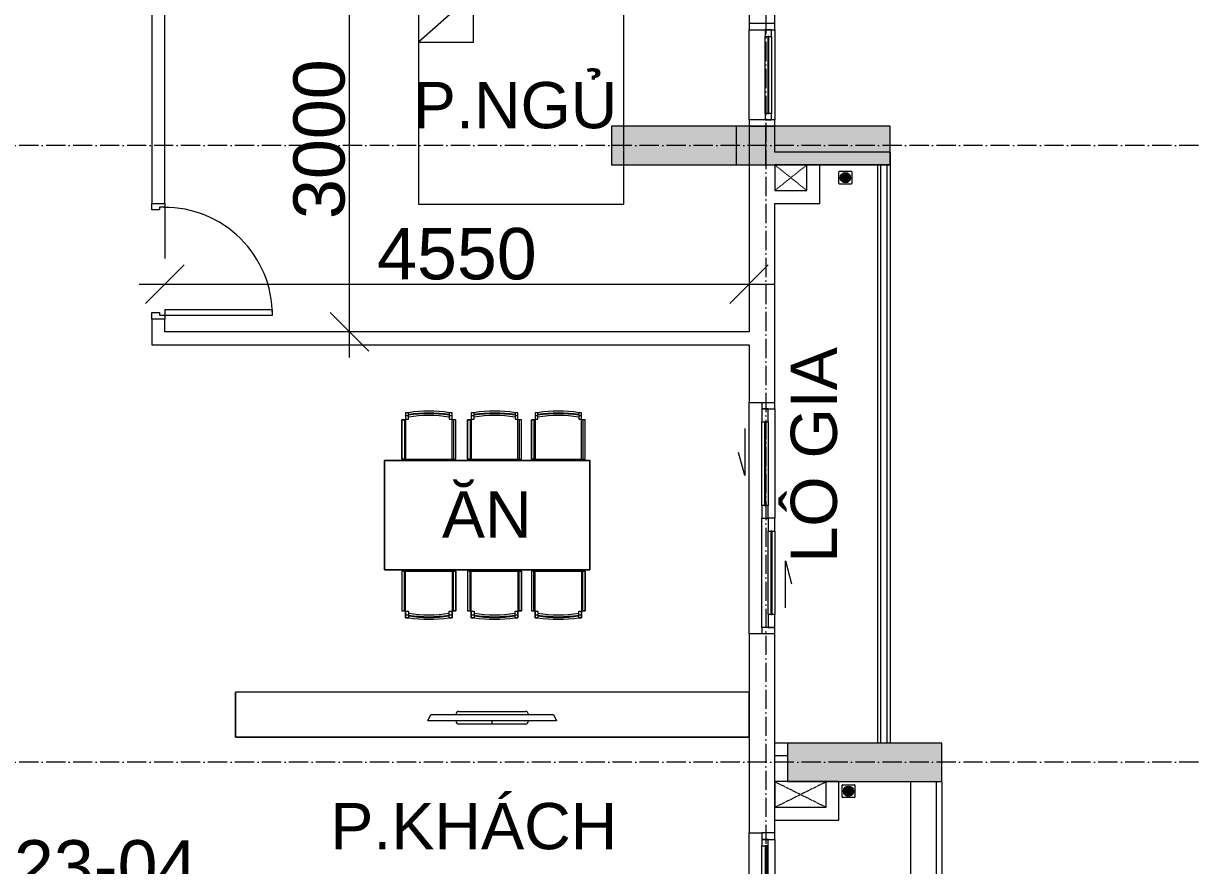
# Model space of a CAD drawing. Header units: millimetres. Extents: x -20144 to 122974, y -38328 to 48263.
# Drawn here: x 110721 to 119871, y 32147 to 38700 of the extents above; entities that cross this region are included whole.
import ezdxf

# ---------------------------------------------------------------- set-up
doc = ezdxf.new("R2010")
doc.units = ezdxf.units.MM
doc.linetypes.add('Dash', pattern=[6.35, 3.175, -3.175])
doc.linetypes.add('Grid Line', pattern=[4.2, 3, -0.6, 0, -0.6])
for name, color, linetype, lineweight in [('A-DETL-GENF', 31, 'Continuous', 5), ('A-DETL-GENF-HDLN', 161, 'Dash', 5), ('CHU', 181, 'Continuous', 5), ('CUA', 31, 'Continuous', 9), ('DIM', 1, 'Continuous', 5), ('NET THAY 1', 41, 'Continuous', 5), ('NET-CAT', 3, 'Continuous', 15), ('NET-THAY', 2, 'Continuous', 9), ('THIET BI', 44, 'Continuous', 5), ('THIET-BI', 44, 'Continuous', 5), ('TRUC', 225, 'Continuous', 5), ('X-COT T20$0$LC.HA', 8, 'Continuous', 9), ('X-COT T23$0$LC.HA', 8, 'Continuous', 9)]:
    doc.layers.add(name, color=color, linetype=linetype, lineweight=lineweight)
doc.styles.add('Arial_3', font='arial_0.ttf', dxfattribs={"height": 400})
doc.styles.add('Arial_4', font='arial_0.ttf', dxfattribs={"height": 360})
doc.styles.add('Arial_5', font='arial_0.ttf', dxfattribs={"height": 400})
doc.dimstyles.new('Diagonal_-_2mm_Arial', dxfattribs={"dimscale": 304.8, "dimtxt": 408.10376, "dimasz": 0.984252, "dimexe": 0.656168, "dimexo": 4.593176, "dimgap": 0.098425, "dimtad": 1, "dimdec": 0, "dimzin": 0, "dimdsep": 46, "dimtxsty": 'Arial_3', "dimblk1": 'OBLIQUE', "dimblk2": 'OBLIQUE', "dimsah": 1, "dimcen": 0.09, "dimdle": 0.656168, "dimazin": 0, "dimtfac": 1, "dimtdec": 4, "dimtix": 1, "dimtmove": 0, "dimatfit": 3, "dimfxl": 0, "dimtvp": 1, "dimtolj": 1, "dimtzin": 0, "dimlwd": 9, "dimlwe": 9, "dimarcsym": 0})

# ---------------------------------------------------------------- blocks, each defined once
blk = doc.blocks.new('Railing - Railing-1431093-MẶT BẰNG TẦNG 23')
at = {"layer": 'NET THAY 1'}
for p, q in [((40760.6, 32799.9), (40960.6, 32799.9)), ((40760.6, 29999.9), (40760.6, 32799.9)), ((40960.6, 29999.9), (40960.6, 32799.9))]:
    blk.add_line(p, q, dxfattribs=at)
blk = doc.blocks.new('X-PHONG NGU 2 - X-PHONG NGU 2200-1759960-MẶT BẰNG TẦNG 23')
at = {"layer": 'CUA'}
for p, q in [((-1050, 0), (-1100, 0)), ((-1100, 0), (-1100, -100)), ((-500, 0), (-1050, 0)), ((-1050, 0), (-1050, -75)), ((-1050, -100), (-1050, 0)), ((-500, -75), (-500, 0)), ((-450, 0), (-500, 0)), ((-500, 0), (-500, -100)), ((300, 0), (-450, 0)), ((-450, 0), (-450, -50)), ((-450, -100), (-450, 0)), ((300, -50), (300, 0)), ((350, 0), (300, 0)), ((300, 0), (300, -50)), ((350, -50), (350, 0)), ((350, 0), (1000, 0)), ((1050, 0), (1000, 0)), ((1000, 0), (1000, -50)), ((1100, 0), (1050, 0)), ((1050, 0), (1050, -100)), ((1050, -50), (1050, 0)), ((1100, -100), (1100, 0)), ((-500, -75), (-1050, -75)), ((-1050, -75), (-1050, -85)), ((-1050, -75), (-500, -75)), ((-1050, -85), (-500, -85)), ((-500, -85), (-500, -75)), ((-450, -50), (300, -50)), ((-400, -50), (-450, -50)), ((-450, -50), (-450, -100)), ((-400, -100), (-400, -50)), ((250, -75), (-400, -75)), ((-400, -75), (-400, -85)), ((-400, -85), (250, -85)), ((250, -85), (-400, -85)), ((-400, -85), (-400, -100)), ((300, -50), (250, -50)), ((250, -50), (250, -100)), ((250, -85), (250, -75)), ((250, -100), (250, -85)), ((300, -50), (350, -50)), ((300, -100), (300, -50)), ((1000, -25), (350, -25)), ((350, -25), (350, -35)), ((350, -35), (1000, -35)), ((1000, -35), (350, -35)), ((350, -35), (350, -50)), ((350, -50), (1000, -50)), ((1000, -35), (1000, -25)), ((1000, -50), (1000, -35)), ((1000, -50), (1050, -50)), ((-1100, -100), (-1050, -100)), ((-500, -100), (-1050, -100)), ((-500, -100), (-450, -100)), ((-450, -100), (-400, -100)), ((-400, -100), (250, -100)), ((250, -100), (300, -100)), ((1050, -100), (300, -100)), ((1050, -100), (1100, -100))]:
    blk.add_line(p, q, dxfattribs=at)
blk = doc.blocks.new('CUA LO GIA _LUA_ - CUA LO GIA 1800-1425039-MẶT BẰNG TẦNG 23')
at = {"layer": 'CUA'}
for p, q in [((332.4, 183.9), (511.1, 231.8)), ((697.4, 183.9), (332.4, 183.9)), ((-850, 100), (-900, 100)), ((-850, 0), (-850, 100)), ((-850, 100), (0, 100)), ((100, 100), (0, 100)), ((0, 100), (0, 50)), ((100, 50), (100, 100)), ((100, 100), (750, 100)), ((850, 100), (750, 100)), ((750, 100), (750, 50)), ((850, 50), (850, 100)), ((900, 100), (850, 100)), ((850, 100), (850, 0)), ((-750, 50), (-850, 50)), ((-850, 50), (-850, 0)), ((-850, 0), (-750, 0)), ((-750, 0), (-750, 50)), ((-750, 50), (-100, 50)), ((-100, 30), (-750, 30)), ((-750, 30), (-750, 20)), ((-750, 20), (-100, 20)), ((-100, 0), (-750, 0)), ((0, 50), (-100, 50)), ((-100, 50), (-100, 0)), ((-100, 20), (-100, 30)), ((-100, 0), (0, 0)), ((0, 0), (0, 50)), ((0, 50), (100, 50)), ((750, 80), (100, 80)), ((100, 80), (100, 70)), ((100, 70), (750, 70)), ((750, 50), (100, 50)), ((750, 70), (750, 80)), ((750, 50), (850, 50)), ((-900, 0), (-850, 0)), ((850, 0), (0, 0)), ((850, 0), (900, 0)), ((-697.4, -133.9), (-332.4, -133.9)), ((-332.4, -133.9), (-511.1, -181.8))]:
    blk.add_line(p, q, dxfattribs=at)
blk = doc.blocks.new('X-PHONG NGU 5 - X-PHONG NGU 800-1425040-MẶT BẰNG TẦNG 23')
at = {"layer": 'CUA'}
for p, q in [((-350, 100), (-400, 100)), ((-400, 100), (-400, -100)), ((-350, -100), (-350, 100)), ((-350, 100), (350, 100)), ((400, 100), (350, 100)), ((350, 100), (350, -100)), ((400, -100), (400, 100)), ((-300, -25), (-350, -25)), ((-350, -25), (-350, -75)), ((-350, -75), (-300, -75)), ((-300, -75), (-300, -25)), ((-300, -25), (300, -25)), ((300, -45), (-300, -45)), ((-300, -45), (-300, -55)), ((-300, -55), (300, -55)), ((300, -75), (-300, -75)), ((350, -25), (300, -25)), ((300, -25), (300, -75)), ((300, -55), (300, -45)), ((300, -75), (350, -75)), ((350, -75), (350, -25)), ((-400, -100), (-350, -100)), ((350, -100), (-350, -100)), ((350, -100), (400, -100))]:
    blk.add_line(p, q, dxfattribs=at)
blk = doc.blocks.new('X-GIUONG1 - X-GIUONG-1305651-MẶT BẰNG TẦNG 23')
at = {"layer": 'THIET BI'}
for p, q in [((-800, 0), (-1239, 0)), ((-1239, 0), (-1239, -439)), ((-1239, 0), (-800, 0)), ((-1239, -439), (-1239, 0)), ((-1059.6, -158.2), (-1131.2, -59.5)), ((-1039.2, -147.8), (-1076.9, -31.8)), ((-1016.6, -144.2), (-1016.6, -22.2)), ((-993.9, -147.8), (-956.3, -31.8)), ((-973.5, -158.2), (-901.9, -59.5)), ((-800, -439), (-800, 0)), ((800, 0), (-800, 0)), ((-800, 0), (-800, -2000)), ((800, 0), (-800, 0)), ((-800, 0), (-800, -439)), ((-800, 0), (-800, -2000)), ((-550, -30), (-550, -410)), ((-30, -30), (-550, -30)), ((-30, -360), (-30, -30)), ((30, -30), (30, -360)), ((550, -30), (30, -30)), ((550, -360), (550, -30)), ((1239, 0), (800, 0)), ((800, 0), (800, -439)), ((800, -2000), (800, 0)), ((1239, 0), (800, 0)), ((800, 0), (800, -439)), ((800, -2000), (800, 0)), ((973.5, -158.2), (901.9, -59.5)), ((993.9, -147.8), (956.3, -31.8)), ((1016.6, -144.2), (1016.6, -22.2)), ((1039.2, -147.8), (1076.9, -31.8)), ((1059.6, -158.2), (1131.2, -59.5)), ((1239, -439), (1239, 0)), ((1239, -439), (1239, 0)), ((-1086.1, -194.8), (-1202.1, -157.1)), ((-1075.8, -174.4), (-1174.4, -102.7)), ((-1068.3, -269.1), (-964.8, -165.6)), ((-1068.3, -165.6), (-964.8, -269.1)), ((-957.4, -174.4), (-858.7, -102.7)), ((-947, -194.8), (-831, -157.1)), ((947, -194.8), (831, -157.1)), ((957.4, -174.4), (858.7, -102.7)), ((1068.3, -269.1), (964.8, -165.6)), ((1068.3, -165.6), (964.8, -269.1)), ((1075.8, -174.4), (1174.4, -102.7)), ((1086.1, -194.8), (1202.1, -157.1)), ((-1089.7, -217.4), (-1211.7, -217.4)), ((-1086.1, -240), (-1202.1, -277.7)), ((-1075.8, -260.4), (-1174.4, -332.1)), ((-957.4, -260.4), (-858.7, -332.1)), ((-947, -240), (-831, -277.7)), ((-943.4, -217.4), (-821.4, -217.4)), ((-821.4, -217.4), (-943.4, -217.4)), ((943.4, -217.4), (821.4, -217.4)), ((821.4, -217.4), (943.4, -217.4)), ((947, -240), (831, -277.7)), ((957.4, -260.4), (858.7, -332.1)), ((1075.8, -260.4), (1174.4, -332.1)), ((1086.1, -240), (1202.1, -277.7)), ((1089.7, -217.4), (1211.7, -217.4)), ((-1059.6, -276.6), (-1131.2, -375.2)), ((-1039.2, -287), (-1076.9, -402.9)), ((-1016.6, -290.5), (-1016.6, -412.5)), ((-993.9, -287), (-956.3, -402.9)), ((-973.5, -276.6), (-901.9, -375.2)), ((-370, -360), (-800, -740)), ((-370, -740), (-370, -360)), ((800, -360), (-370, -360)), ((973.5, -276.6), (901.9, -375.2)), ((993.9, -287), (956.3, -402.9)), ((1016.6, -290.5), (1016.6, -412.5)), ((1039.2, -287), (1076.9, -402.9)), ((1059.6, -276.6), (1131.2, -375.2)), ((-1239, -439), (-800, -439)), ((-800, -439), (-1239, -439)), ((-550, -410), (-420, -410)), ((-370, -420), (800, -420)), ((800, -439), (1239, -439)), ((800, -439), (1239, -439)), ((-800, -740), (-370, -740)), ((-800, -2000), (800, -2000)), ((-800, -2000), (800, -2000))]:
    blk.add_line(p, q, dxfattribs=at)
for centre, radius in [((-1016.6, -217.4), 195.1), ((1016.6, -217.4), 195.1), ((-1016.6, -217.4), 73.2), ((1016.6, -217.4), 73.2)]:
    blk.add_circle(centre, radius, dxfattribs=at)
blk = doc.blocks.new('X-TV - X-TV-1732806-MẶT BẰNG TẦNG 23')
at = {"layer": 'THIET BI'}
for p, q in [((4000, 350), (0, 350)), ((0, 350), (0, 0)), ((0, 350), (4000, 350)), ((0, 0), (0, 350)), ((4000, 0), (4000, 350)), ((4000, 350), (4000, 0)), ((1500, 225), (2500, 225)), ((1522.5, 175), (1500, 225)), ((1740, 250), (2260, 250)), ((2000, 250), (2000, 225)), ((2500, 225), (2477.5, 175)), ((2477.5, 175), (1522.5, 175)), ((2260, 150), (1740, 150)), ((0, 0), (4000, 0))]:
    blk.add_line(p, q, dxfattribs=at)
for centre, start_param, end_param in [((1740, 225), 0, 1.570796), ((2260, 225), 4.712389, 6.283185), ((1740, 175), 1.570796, 3.141593), ((2260, 175), 3.141593, 4.712389)]:
    blk.add_ellipse(centre, major_axis=(0, 25), ratio=0.9, start_param=start_param, end_param=end_param, dxfattribs=at)
blk = doc.blocks.new('X-BAN AN 4 GHE - X-BAN AN 4 GHE 2-1366074-MẶT BẰNG TẦNG 23')
at = {"layer": 'THIET BI'}
for p, q in [((187, 372.7), (165.2, 372.7)), ((165.2, 372.7), (165.2, 318.5)), ((165.2, 372.7), (165.2, 10)), ((187, 372.7), (165.2, 372.7)), ((187, 337.9), (187, 372.7)), ((527.9, 372.7), (506.1, 372.7)), ((506.1, 372.7), (506.1, 337.9)), ((527.9, 372.7), (506.1, 372.7)), ((527.9, 318.5), (527.9, 372.7)), ((527.9, 10), (527.9, 372.7)), ((698.6, 372.7), (676.8, 372.7)), ((676.8, 372.7), (676.8, 318.5)), ((676.8, 372.7), (676.8, 10)), ((698.6, 372.7), (676.8, 372.7)), ((698.6, 337.9), (698.6, 372.7)), ((1039.5, 372.7), (1017.7, 372.7)), ((1017.7, 372.7), (1017.7, 337.9)), ((1039.5, 372.7), (1017.7, 372.7)), ((1039.5, 318.5), (1039.5, 372.7)), ((1039.5, 10), (1039.5, 372.7)), ((1195.4, 372.7), (1173.7, 372.7)), ((1173.7, 372.7), (1173.7, 318.5)), ((1173.7, 372.7), (1173.7, 10)), ((1195.4, 372.7), (1173.7, 372.7)), ((1195.4, 337.9), (1195.4, 372.7)), ((1536.3, 372.7), (1514.6, 372.7)), ((1514.6, 372.7), (1514.6, 337.9)), ((1536.3, 372.7), (1514.6, 372.7)), ((1536.3, 318.5), (1536.3, 372.7)), ((1536.3, 10), (1536.3, 372.7)), ((165.2, 318.5), (136.9, 318.5)), ((136.9, 318.5), (136.9, 10)), ((136.9, 318.5), (155.8, 318.5)), ((136.9, 10), (136.9, 318.5)), ((155.8, 318.5), (155.8, 10)), ((165.2, 350.9), (187, 350.9)), ((165.2, 321.9), (187, 321.9)), ((187, 321.9), (187, 337.9)), ((506.1, 350.9), (527.9, 350.9)), ((506.1, 337.9), (506.1, 321.9)), ((506.1, 321.9), (527.9, 321.9)), ((556.2, 318.5), (527.9, 318.5)), ((537.3, 318.5), (537.3, 10)), ((556.2, 318.5), (537.3, 318.5)), ((556.2, 10), (556.2, 318.5)), ((556.2, 10), (556.2, 318.5)), ((648.5, 318.5), (648.5, 10)), ((676.8, 318.5), (648.5, 318.5)), ((648.5, 318.5), (667.4, 318.5)), ((648.5, 10), (648.5, 318.5)), ((667.4, 318.5), (667.4, 10)), ((676.8, 350.9), (698.6, 350.9)), ((676.8, 321.9), (698.6, 321.9)), ((698.6, 321.9), (698.6, 337.9)), ((1017.7, 350.9), (1039.5, 350.9)), ((1017.7, 337.9), (1017.7, 321.9)), ((1017.7, 321.9), (1039.5, 321.9)), ((1067.8, 318.5), (1039.5, 318.5)), ((1048.9, 318.5), (1048.9, 10)), ((1067.8, 318.5), (1048.9, 318.5)), ((1067.8, 10), (1067.8, 318.5)), ((1067.8, 10), (1067.8, 318.5)), ((1145.3, 318.5), (1145.3, 10)), ((1173.7, 318.5), (1145.3, 318.5)), ((1145.3, 318.5), (1164.2, 318.5)), ((1145.3, 10), (1145.3, 318.5)), ((1164.2, 318.5), (1164.2, 10)), ((1173.7, 350.9), (1195.4, 350.9)), ((1173.7, 321.9), (1195.4, 321.9)), ((1195.4, 321.9), (1195.4, 337.9)), ((1514.6, 350.9), (1536.3, 350.9)), ((1514.6, 337.9), (1514.6, 321.9)), ((1514.6, 321.9), (1536.3, 321.9)), ((1564.7, 318.5), (1536.3, 318.5)), ((1545.8, 318.5), (1545.8, 10)), ((1564.7, 318.5), (1545.8, 318.5)), ((1564.7, 10), (1564.7, 318.5)), ((1564.7, 10), (1564.7, 318.5)), ((1600, 0), (0, 0)), ((0, 0), (0, -850)), ((0, -850), (0, 0)), ((0, 0), (1600, 0)), ((136.9, 10), (556.2, 10)), ((155.8, 10), (136.9, 10)), ((165.2, 10), (527.9, 10)), ((537.3, 10), (556.2, 10)), ((648.5, 10), (1067.8, 10)), ((667.4, 10), (648.5, 10)), ((676.8, 10), (1039.5, 10)), ((1048.9, 10), (1067.8, 10)), ((1145.3, 10), (1564.7, 10)), ((1164.2, 10), (1145.3, 10)), ((1173.7, 10), (1536.3, 10)), ((1545.8, 10), (1564.7, 10)), ((1600, -850), (1600, 0)), ((1600, 0), (1600, -850)), ((0, -850), (1600, -850)), ((1600, -850), (0, -850)), ((556.2, -860), (136.9, -860)), ((136.9, -860), (136.9, -1168.5)), ((155.8, -860), (136.9, -860)), ((136.9, -860), (136.9, -1168.5)), ((155.8, -1168.5), (155.8, -860)), ((165.2, -860), (527.9, -860)), ((165.2, -1222.7), (165.2, -860)), ((527.9, -860), (527.9, -1222.7)), ((537.3, -860), (556.2, -860)), ((537.3, -1168.5), (537.3, -860)), ((556.2, -1168.5), (556.2, -860)), ((556.2, -860), (556.2, -1168.5)), ((1067.8, -860), (648.5, -860)), ((648.5, -860), (648.5, -1168.5)), ((667.4, -860), (648.5, -860)), ((648.5, -860), (648.5, -1168.5)), ((667.4, -1168.5), (667.4, -860)), ((676.8, -860), (1039.5, -860)), ((676.8, -1222.7), (676.8, -860)), ((1039.5, -860), (1039.5, -1222.7)), ((1048.9, -860), (1067.8, -860)), ((1048.9, -1168.5), (1048.9, -860)), ((1067.8, -1168.5), (1067.8, -860)), ((1067.8, -860), (1067.8, -1168.5)), ((1564.7, -860), (1145.3, -860)), ((1145.3, -860), (1145.3, -1168.5)), ((1164.2, -860), (1145.3, -860)), ((1145.3, -860), (1145.3, -1168.5)), ((1164.2, -1168.5), (1164.2, -860)), ((1173.7, -860), (1536.3, -860)), ((1173.7, -1222.7), (1173.7, -860)), ((1536.3, -860), (1536.3, -1222.7)), ((1545.8, -860), (1564.7, -860)), ((1545.8, -1168.5), (1545.8, -860)), ((1564.7, -1168.5), (1564.7, -860)), ((1564.7, -860), (1564.7, -1168.5)), ((136.9, -1168.5), (165.2, -1168.5)), ((136.9, -1168.5), (155.8, -1168.5)), ((165.2, -1168.5), (165.2, -1222.7)), ((165.2, -1171.9), (187, -1171.9)), ((187, -1171.9), (187, -1187.9)), ((187, -1187.9), (187, -1222.7)), ((506.1, -1171.9), (527.9, -1171.9)), ((506.1, -1187.9), (506.1, -1171.9)), ((506.1, -1222.7), (506.1, -1187.9)), ((527.9, -1222.7), (527.9, -1168.5)), ((527.9, -1168.5), (556.2, -1168.5)), ((556.2, -1168.5), (537.3, -1168.5)), ((648.5, -1168.5), (676.8, -1168.5)), ((648.5, -1168.5), (667.4, -1168.5)), ((676.8, -1168.5), (676.8, -1222.7)), ((676.8, -1171.9), (698.6, -1171.9)), ((698.6, -1171.9), (698.6, -1187.9)), ((698.6, -1187.9), (698.6, -1222.7)), ((1017.7, -1171.9), (1039.5, -1171.9)), ((1017.7, -1187.9), (1017.7, -1171.9)), ((1017.7, -1222.7), (1017.7, -1187.9)), ((1039.5, -1222.7), (1039.5, -1168.5)), ((1039.5, -1168.5), (1067.8, -1168.5)), ((1067.8, -1168.5), (1048.9, -1168.5)), ((1145.3, -1168.5), (1173.7, -1168.5)), ((1145.3, -1168.5), (1164.2, -1168.5)), ((1173.7, -1168.5), (1173.7, -1222.7)), ((1173.7, -1171.9), (1195.4, -1171.9)), ((1195.4, -1171.9), (1195.4, -1187.9)), ((1195.4, -1187.9), (1195.4, -1222.7)), ((1514.6, -1171.9), (1536.3, -1171.9)), ((1514.6, -1187.9), (1514.6, -1171.9)), ((1514.6, -1222.7), (1514.6, -1187.9)), ((1536.3, -1222.7), (1536.3, -1168.5)), ((1536.3, -1168.5), (1564.7, -1168.5)), ((1564.7, -1168.5), (1545.8, -1168.5)), ((165.2, -1200.9), (187, -1200.9)), ((165.2, -1222.7), (187, -1222.7)), ((187, -1222.7), (165.2, -1222.7)), ((506.1, -1200.9), (527.9, -1200.9)), ((506.1, -1222.7), (527.9, -1222.7)), ((527.9, -1222.7), (506.1, -1222.7)), ((676.8, -1200.9), (698.6, -1200.9)), ((676.8, -1222.7), (698.6, -1222.7)), ((698.6, -1222.7), (676.8, -1222.7)), ((1017.7, -1200.9), (1039.5, -1200.9)), ((1017.7, -1222.7), (1039.5, -1222.7)), ((1039.5, -1222.7), (1017.7, -1222.7)), ((1173.7, -1200.9), (1195.4, -1200.9)), ((1173.7, -1222.7), (1195.4, -1222.7)), ((1195.4, -1222.7), (1173.7, -1222.7)), ((1514.6, -1200.9), (1536.3, -1200.9)), ((1514.6, -1222.7), (1536.3, -1222.7)), ((1536.3, -1222.7), (1514.6, -1222.7))]:
    blk.add_line(p, q, dxfattribs=at)
for centre, radius, start, end in [((346.5, -628.1), 1013.4, 80.94073, 99.05927), ((346.5, -628.1), 1013.4, 80.94073, 99.05927), ((346.5, -628.1), 998.9, 80.80804, 99.19196), ((858.1, -628.1), 1013.4, 80.94073, 99.05927), ((858.1, -628.1), 1013.4, 80.94073, 99.05927), ((858.1, -628.1), 998.9, 80.80804, 99.19196), ((1355, -628.1), 1013.4, 80.94073, 99.05927), ((1355, -628.1), 1013.4, 80.94073, 99.05927), ((1355, -628.1), 998.9, 80.80804, 99.19196), ((346.5, -648.2), 1013.4, 80.94073, 99.05927), ((346.5, -648.2), 998.9, 80.80804, 99.19196), ((858.1, -648.2), 1013.4, 80.94073, 99.05927), ((858.1, -648.2), 998.9, 80.80804, 99.19196), ((1355, -648.2), 1013.4, 80.94073, 99.05927), ((1355, -648.2), 998.9, 80.80804, 99.19196), ((346.5, -201.8), 998.9, 260.80804, 279.19196), ((858.1, -201.8), 998.9, 260.80804, 279.19196), ((1355, -201.8), 998.9, 260.80804, 279.19196), ((346.5, -201.8), 1013.4, 260.94073, 279.05927), ((346.5, -221.9), 998.9, 260.80804, 279.19196), ((346.5, -221.9), 1013.4, 260.94073, 279.05927), ((346.5, -221.9), 1013.4, 260.94073, 279.05927), ((858.1, -201.8), 1013.4, 260.94073, 279.05927), ((858.1, -221.9), 998.9, 260.80804, 279.19196), ((858.1, -221.9), 1013.4, 260.94073, 279.05927), ((858.1, -221.9), 1013.4, 260.94073, 279.05927), ((1355, -201.8), 1013.4, 260.94073, 279.05927), ((1355, -221.9), 998.9, 260.80804, 279.19196), ((1355, -221.9), 1013.4, 260.94073, 279.05927), ((1355, -221.9), 1013.4, 260.94073, 279.05927)]:
    blk.add_arc(centre, radius, start, end, dxfattribs=at)
blk = doc.blocks.new('CUA PHONG NGU - Type 1-1365695-MẶT BẰNG TẦNG 23')
at = {"layer": 'CUA', "lineweight": 5}
for p, q in [((-348.5, 47.7), (-298.5, 47.7)), ((-298.5, 47.7), (-298.5, -11.3)), ((501.5, 47.7), (551.5, 47.7)), ((501.5, -11.3), (501.5, 47.7)), ((-318.5, -52.3), (-348.5, -52.3)), ((-318.5, -11.3), (-318.5, -52.3)), ((-298.5, -11.3), (-318.5, -11.3)), ((521.5, -11.3), (501.5, -11.3)), ((521.5, -52.3), (521.5, -11.3)), ((551.5, -52.3), (521.5, -52.3))]:
    blk.add_line(p, q, dxfattribs=at)
at = {"layer": 'CUA'}
for p, q in [((-277.5, -52.3), (-317.5, -52.3)), ((-317.5, -52.3), (-317.5, -890.3)), ((-277.5, -890.3), (-277.5, -52.3)), ((-317.5, -890.3), (-277.5, -890.3))]:
    blk.add_line(p, q, dxfattribs=at)
at = {"layer": 'CUA', "lineweight": 5}
blk.add_arc((-317.5, -52.3), 838, 270, 0.5, dxfattribs=at)
blk = doc.blocks.new('X-PHEU - X-PHEU-1231512-MẶT BẰNG TẦNG 23')
at = {"layer": 'THIET-BI'}
for p, q in [((25, 29), (25, 121)), ((29, 125), (121, 125)), ((47.5, 51.8), (47.5, 98.2)), ((52.5, 103.1), (52.5, 46.9)), ((57.5, 43.5), (57.5, 106.5)), ((62.5, 108.8), (62.5, 41.2)), ((67.5, 39.8), (67.5, 110.2)), ((72.5, 110.9), (72.5, 78.1)), ((77.5, 78.1), (77.5, 110.9)), ((82.5, 110.2), (82.5, 39.8)), ((87.5, 41.2), (87.5, 108.8)), ((92.5, 106.5), (92.5, 43.5)), ((97.5, 46.9), (97.5, 103.1)), ((102.5, 98.2), (102.5, 51.8)), ((125, 121), (125, 29)), ((121, 25), (29, 25)), ((42.5, 90.5), (42.5, 59.5)), ((72.5, 71.9), (72.5, 39.1)), ((77.5, 39.1), (77.5, 71.9)), ((107.5, 59.5), (107.5, 90.5))]:
    blk.add_line(p, q, dxfattribs=at)
blk.add_circle((75, 75), 40, dxfattribs=at)
for centre, radius, start, end in [((29, 121), 4, 90, 180), ((75, 75), 36, 139.80824, 154.52563), ((75, 75), 36, 119.0853, 128.68219), ((75, 75), 36, 102.0247, 110.31751), ((75, 75), 36, 90, 93.98208), ((75, 75), 36, 86.01792, 90), ((75, 75), 36, 69.68249, 77.9753), ((75, 75), 36, 51.31781, 60.9147), ((75, 75), 36, 25.47437, 40.19176), ((121, 121), 4, 0, 90), ((29, 29), 4, 180, 270), ((75, 75), 36, 205.47437, 220.19176), ((75, 75), 36, 231.31781, 240.9147), ((75, 75), 36, 249.68249, 257.9753), ((75, 75), 4, 128.68219, 231.31781), ((75, 75), 36, 266.01792, 270), ((75, 75), 36, 270, 273.98208), ((75, 75), 4, 308.68219, 51.31781), ((75, 75), 36, 282.0247, 290.31751), ((75, 75), 36, 299.0853, 308.68219), ((75, 75), 36, 319.80824, 334.52563), ((121, 29), 4, 270, 360)]:
    blk.add_arc(centre, radius, start, end, dxfattribs=at)
blk = doc.blocks.new('Family1 - Family1 2-1425491-MẶT BẰNG TẦNG 23')
at = {"layer": 'A-DETL-GENF'}
for p, q in [((250, 200), (0, 200)), ((0, 200), (0, 0)), ((250, 0), (250, 200)), ((0, 0), (250, 0))]:
    blk.add_line(p, q, dxfattribs=at)
at = {"layer": 'A-DETL-GENF-HDLN'}
for p, q in [((0, 200), (250, 0.8)), ((0, 0), (250, 199.2))]:
    blk.add_line(p, q, dxfattribs=at)
blk = doc.blocks.new('Family1 - Family1 2-1425484-MẶT BẰNG TẦNG 23')
at = {"layer": 'A-DETL-GENF'}
for p, q in [((400, 200), (0, 200)), ((0, 200), (0, 0)), ((400, 0), (400, 200)), ((0, 0), (400, 0))]:
    blk.add_line(p, q, dxfattribs=at)
at = {"layer": 'A-DETL-GENF-HDLN'}
for p, q in [((0, 200), (400, 0.8)), ((0, 0), (400, 199.2))]:
    blk.add_line(p, q, dxfattribs=at)
blk = doc.blocks.new('_Oblique')
at = {"color": 0, "linetype": 'ByBlock', "lineweight": -2}
blk.add_line((-0.5, -0.5), (0.5, 0.5), dxfattribs=at)
blk = doc.blocks.new('DIMBLOCK121-MẶT BẰNG TẦNG 23')
at = {"layer": 'Defpoints', "color": 0, "transparency": 16777216}
for p in [(112471.1, 39299.9), (113259.6, 39299.9), (112464, 36299.9)]:
    blk.add_point(p, dxfattribs=at)
at = {"layer": 'DIM', "color": 0, "lineweight": 9, "transparency": 16777216}
for p, q in [((113259.6, 36099.9), (113259.6, 39499.9)), ((113871.1, 39299.9), (113459.6, 39299.9)), ((113864, 36299.9), (113459.6, 36299.9))]:
    blk.add_line(p, q, dxfattribs=at)
at = {"layer": 'DIM', "color": 0, "lineweight": 9, "transparency": 16777216, "xscale": 300, "yscale": 300, "zscale": 300}
for p, rotation in [((113259.6, 39299.9), 90), ((113259.6, 36299.9), 270)]:
    blk.add_blockref('_Oblique', p, dxfattribs=dict(at, rotation=rotation))
at = {"layer": 'DIM', "color": 0, "lineweight": 9, "transparency": 16777216, "insert": (113025.3, 37799.9), "char_height": 400, "attachment_point": 5, "rotation": 90, "style": 'Arial_3'}
blk.add_mtext('\\A1;3000', dxfattribs=at)
blk = doc.blocks.new('DIMBLOCK122-MẶT BẰNG TẦNG 23')
at = {"layer": 'Defpoints', "color": 0, "transparency": 16777216}
for p in [(116371.5, 36671.6), (111821.5, 35880.2), (116371.5, 35866.8)]:
    blk.add_point(p, dxfattribs=at)
at = {"layer": 'DIM', "color": 0, "lineweight": 9, "transparency": 16777216}
for p, q in [((111821.5, 37280.2), (111821.5, 36871.6)), ((116371.5, 37266.8), (116371.5, 36871.6)), ((111621.5, 36671.6), (116571.5, 36671.6))]:
    blk.add_line(p, q, dxfattribs=at)
at = {"layer": 'DIM', "color": 0, "lineweight": 9, "transparency": 16777216, "xscale": 300, "yscale": 300, "zscale": 300, "rotation": 180}
blk.add_blockref('_Oblique', (111821.5, 36671.6), dxfattribs=at)
at = {"layer": 'DIM', "color": 0, "lineweight": 9, "transparency": 16777216, "xscale": 300, "yscale": 300, "zscale": 300}
blk.add_blockref('_Oblique', (116371.5, 36671.6), dxfattribs=at)
at = {"layer": 'DIM', "color": 0, "lineweight": 9, "transparency": 16777216, "insert": (114096.5, 36905.8), "char_height": 400, "attachment_point": 5, "style": 'Arial_3'}
blk.add_mtext('\\A1;4550', dxfattribs=at)
blk = doc.blocks.new('X-COT T20')
at = {"layer": 'X-COT T20$0$LC.HA'}
h = blk.add_hatch(color=256, dxfattribs=at)
h.dxf.hatch_style = 1
h.paths.add_polyline_path([(46930, -4500.1), (46930, -4800.1), (48130, -4800.1), (48130, -4500.1)])
h = blk.add_hatch(color=256, dxfattribs=at)
h.dxf.hatch_style = 1
h.paths.add_polyline_path([(48300, -9300), (48300, -9600), (49500, -9600), (49500, -9300)])
at = {"ltscale": 1000}
for points in [[(46930, -4500.1), (46930, -4800.1), (48130, -4800.1), (48130, -4500.1)], [(48300, -9300), (48300, -9600), (49500, -9600), (49500, -9300)]]:
    blk.add_lwpolyline(points, close=True, dxfattribs=at)
blk = doc.blocks.new('A$C69B33B05')
at = {"layer": 'X-COT T23$0$LC.HA'}
h = blk.add_hatch(color=256, dxfattribs=at)
h.dxf.hatch_style = 1
h.paths.add_polyline_path([(47900, -4500.1), (47900, -4800.1), (49100, -4800.1), (49100, -4500.1)])
at = {"ltscale": 1000}
blk.add_lwpolyline([(47900, -4500.1), (47900, -4800.1), (49100, -4800.1), (49100, -4500.1)], close=True, dxfattribs=at)
at = {"ltscale": 2000}
blk.add_blockref('X-COT T20', (0, 0), dxfattribs=at)

msp = doc.modelspace()

# ---------------------------------------------------------------- linework, layer by layer
at = {"layer": 'NET THAY 1'}
for p, q in [((117396.5, 33099.9), (117396.5, 37600)), ((117446.5, 33099.9), (117446.5, 37600))]:
    msp.add_line(p, q, dxfattribs=at)
at = {"layer": 'NET-CAT'}
for p, q in [((116571.5, 38699.9), (116571.5, 39899.9)), ((111721.5, 39399.9), (111721.5, 37299.9)), ((111821.5, 37299.9), (111821.5, 39299.9)), ((116371.5, 39299.9), (116371.5, 38699.9)), ((116371.5, 37899.9), (116371.5, 36299.9)), ((117471.5, 37600), (116821.5, 37600)), ((116921.5, 37300), (116921.5, 37600)), ((111721.5, 37299.9), (111821.5, 37299.9)), ((116571.5, 35749.9), (116571.5, 37300.2)), ((116571.5, 37300), (116921.5, 37300)), ((111721.5, 36399.9), (111721.5, 36199.9)), ((111821.5, 36399.9), (111721.5, 36399.9)), ((111821.5, 36299.9), (111821.5, 36399.9)), ((116371.5, 36299.9), (111821.5, 36299.9)), ((111721.5, 36199.9), (116371.5, 36199.9)), ((116371.5, 36199.9), (116371.5, 35749.9)), ((116371.5, 35749.9), (116571.5, 35749.9)), ((116571.5, 33949.9), (116371.5, 33949.9)), ((116371.5, 33949.9), (116371.5, 32399.9)), ((116571.5, 32399.9), (116571.5, 33949.9)), ((116671.5, 33099.9), (116571.5, 33099.9)), ((116671.5, 32999.9), (116571.5, 32999.9)), ((117071.5, 32799.9), (116971.5, 32799.9)), ((117071.5, 32499.8), (117071.5, 32799.9)), ((116571.5, 32499.8), (117071.5, 32499.8)), ((116371.5, 32399.9), (116471.5, 32399.9))]:
    msp.add_line(p, q, dxfattribs=at)
for points in [[(117471.5, 37699.9), (116571.5, 37699.9), (116571.5, 37899.9)], [(117471.5, 37699.9), (117471.5, 37600)]]:
    msp.add_lwpolyline(points, dxfattribs=at)
at = {"layer": 'NET-THAY'}
for p, q in [((117371.5, 37600), (117371.5, 33099.9)), ((117471.5, 37600), (117471.5, 33099.9)), ((116371.5, 33949.9), (116371.5, 35749.9)), ((117871.5, 32799.9), (117871.5, 29999.9)), ((116371.5, 30199.9), (116371.5, 32399.9))]:
    msp.add_line(p, q, dxfattribs=at)
at = {"layer": 'TRUC', "linetype": 'Grid Line', "ltscale": 50}
for p, q in [((116501.5, 43599.9), (116501.5, -7167.6)), ((119871.5, 37749.9), (64778.6, 37749.9)), ((119871.5, 32949.9), (64778.6, 32949.9))]:
    msp.add_line(p, q, dxfattribs=at)

# ---------------------------------------------------------------- block references
at = {"layer": 'A-DETL-GENF'}
for name, p in [('Family1 - Family1 2-1425491-MẶT BẰNG TẦNG 23', (116571.5, 37399.9)), ('Family1 - Family1 2-1425484-MẶT BẰNG TẦNG 23', (116571.5, 32599.8))]:
    msp.add_blockref(name, p, dxfattribs=at)
at = {"layer": 'CUA'}
for name, p, rotation in [('X-PHONG NGU 5 - X-PHONG NGU 800-1425040-MẶT BẰNG TẦNG 23', (116471.5, 38299.9), 89.9999999999999), ('CUA PHONG NGU - Type 1-1365695-MẶT BẰNG TẦNG 23', (111769.2, 36748.5), 89.99999999999993), ('CUA LO GIA _LUA_ - CUA LO GIA 1800-1425039-MẶT BẰNG TẦNG 23', (116471.5, 34849.9), 269.9999999999999), ('X-PHONG NGU 2 - X-PHONG NGU 2200-1759960-MẶT BẰNG TẦNG 23', (116471.5, 31299.9), 89.99999999999984)]:
    msp.add_blockref(name, p, dxfattribs=dict(at, rotation=rotation))
at = {"layer": 'NET THAY 1'}
msp.add_blockref('Railing - Railing-1431093-MẶT BẰNG TẦNG 23', (76871, 0), dxfattribs=at)
at = {"layer": 'NET-CAT'}
msp.add_blockref('A$C69B33B05', (68371.5, 42399.9), dxfattribs=at)
at = {"layer": 'THIET BI'}
for name, p in [('X-GIUONG1 - X-GIUONG-1305651-MẶT BẰNG TẦNG 23', (114596.9, 39293.7)), ('X-BAN AN 4 GHE - X-BAN AN 4 GHE 2-1366074-MẶT BẰNG TẦNG 23', (113531.4, 35298.2))]:
    msp.add_blockref(name, p, dxfattribs=at)
at = {"layer": 'THIET BI', "rotation": 180}
msp.add_blockref('X-TV - X-TV-1732806-MẶT BẰNG TẦNG 23', (116371.4, 33496.5), dxfattribs=at)
at = {"layer": 'THIET-BI', "rotation": 269.9999999999997}
for p in [(117046.5, 37575), (117071.5, 32799.9)]:
    msp.add_blockref('X-PHEU - X-PHEU-1231512-MẶT BẰNG TẦNG 23', p, dxfattribs=at)

# ---------------------------------------------------------------- texts
at = {"layer": 'CHU', "color": 7, "attachment_point": 3, "line_spacing_factor": 0.936439}
for s, insert, char_height, width, style in [('\\pt2540.0016,5079.9996,7620.0012,10159.9992,12700.0008,15239.9988,17780.0004,20319.9984,22860,25400.0016,27939.9996,30480.0012,33019.9992,35560.0008,38099.9988,40640.0004,43179.9984,45720,48260.0016,50799.9996,53340.0012,55879.9992,58420.0008,60959.9988,63500.0004,66039.9984,68580,71120.0016,73659.9996,76200.0012,78739.9992,81280.0008;P.NGỦ', (115346.3, 38244.7), 360, 1577.62, 'Arial_4'), ('\\pt2540.0016,5079.9996,7620.0012,10159.9992,12700.0008,15239.9988,17780.0004,20319.9984,22860,25400.0016,27939.9996,30480.0012,33019.9992,35560.0008,38099.9988,40640.0004,43179.9984,45720,48260.0016,50799.9996,53340.0012,55879.9992,58420.0008,60959.9988,63500.0004,66039.9984,68580,71120.0016,73659.9996,76200.0012,78739.9992,81280.0008;ĂN', (114678.2, 35058), 360, 694.88, 'Arial_4'), ('\\pt2540.0016,5079.9996,7620.0012,10159.9992,12700.0008,15239.9988,17780.0004,20319.9984,22860,25400.0016,27939.9996,30480.0012,33019.9992,35560.0008,38099.9988,40640.0004,43179.9984,45720,48260.0016,50799.9996,53340.0012,55879.9992,58420.0008,60959.9988,63500.0004,66039.9984,68580,71120.0016,73659.9996,76200.0012,78739.9992,81280.0008;P.KHÁCH', (115346.3, 32633.3), 360, 2217.96, 'Arial_4'), ('\\pt2540,5080,7620,10160,12700,15240,17780,20320,22860,25400,27940,30480,33020,35560,38100,40640,43180,45720,48260,50800,53340,55880,58420,60960,63500,66040,68580,71120,73660,76200,78740,81280;CH23-04', (112075.8, 32344), 400, 2298.76, 'Arial_5')]:
    msp.add_mtext(s, dxfattribs=dict(at, insert=insert, char_height=char_height, width=width, style=style))
at = {"layer": 'CHU', "color": 7, "insert": (116695.9, 36181.1), "char_height": 360, "width": 2204.786, "attachment_point": 3, "rotation": 90, "line_spacing_factor": 0.936439, "style": 'Arial_4'}
msp.add_mtext('\\pt2540.0016,5079.9996,7620.0012,10159.9992,12700.0008,15239.9988,17780.0004,20319.9984,22860,25400.0016,27939.9996,30480.0012,33019.9992,35560.0008,38099.9988,40640.0004,43179.9984,45720,48260.0016,50799.9996,53340.0012,55879.9992,58420.0008,60959.9988,63500.0004,66039.9984,68580,71120.0016,73659.9996,76200.0012,78739.9992,81280.0008;LÔ GIA', dxfattribs=at)

# ---------------------------------------------------------------- dimensions: what is measured, and where the dimension line sits
at = {"layer": 'DIM', "lineweight": 9}
dim = msp.add_linear_dim(base=(113259.6, 39299.9), p1=(112464, 36299.9), p2=(112471.1, 39299.9), angle=90, dimstyle='Diagonal_-_2mm_Arial', override={"dimpost": '<>', "dimfxl": 3000}, dxfattribs=at)
dim.commit()
dim.dimension.update_dxf_attribs({"geometry": 'DIMBLOCK121-MẶT BẰNG TẦNG 23', "text_midpoint": (113025.3, 37799.9)})
dim = msp.add_linear_dim(base=(116371.5, 36671.6), p1=(111821.5, 35880.2), p2=(116371.5, 35866.8), dimstyle='Diagonal_-_2mm_Arial', override={"dimpost": '<>', "dimfxl": 4550}, dxfattribs=at)
dim.commit()
dim.dimension.update_dxf_attribs({"geometry": 'DIMBLOCK122-MẶT BẰNG TẦNG 23', "text_midpoint": (114096.5, 36905.8)})

doc.saveas('drawing.dxf')
